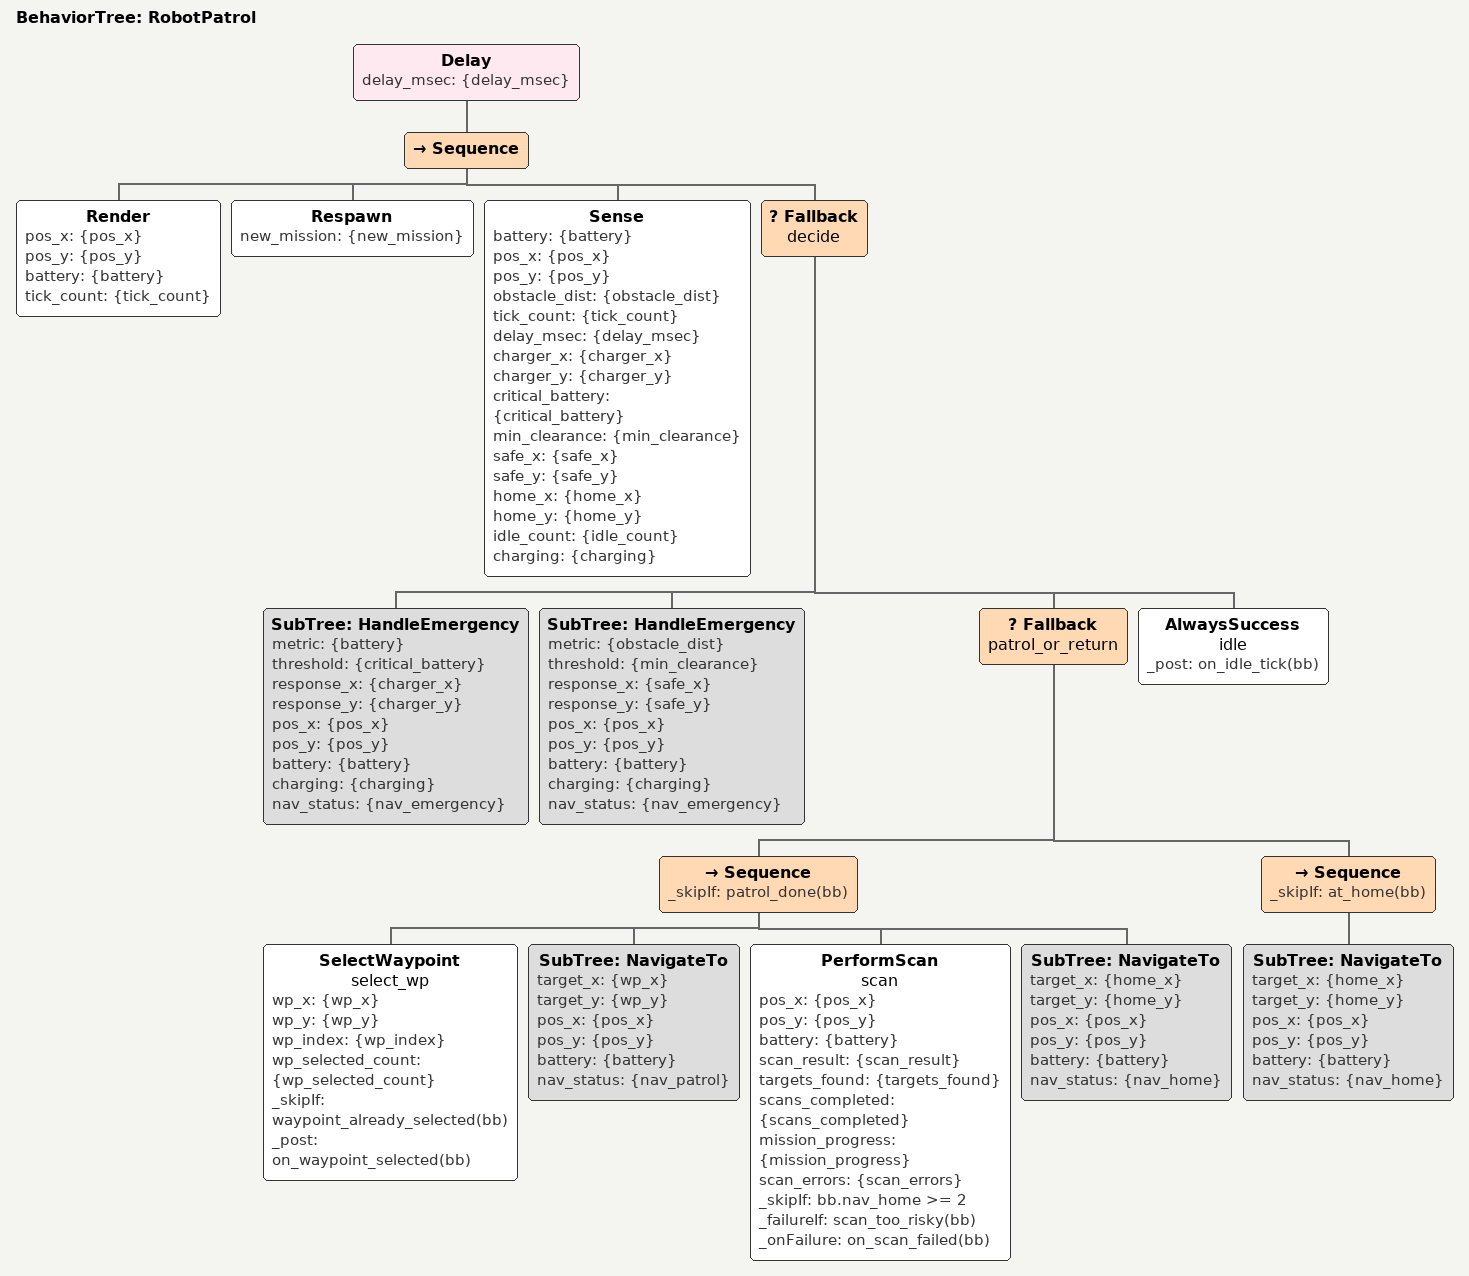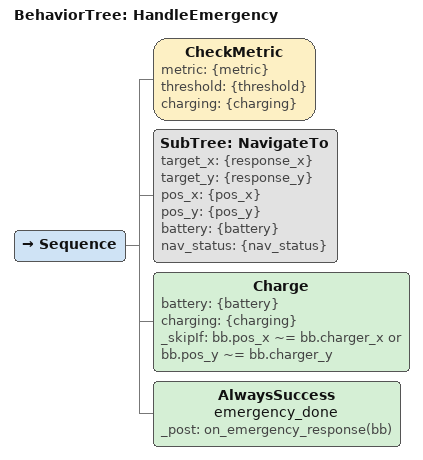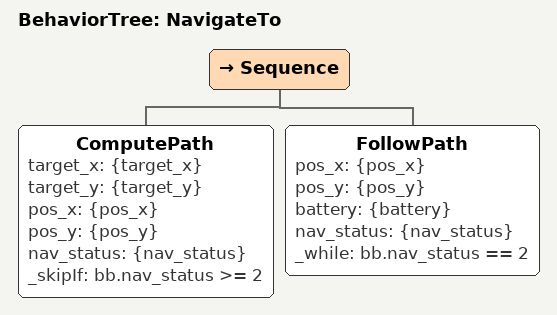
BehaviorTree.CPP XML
<?xml version="1.0" encoding="UTF-8"?>
<root BTCPP_format="4"
      main_tree_to_execute="RobotPatrol">

  <BehaviorTree ID="RobotPatrol">
    <Delay delay_msec="{delay_msec}">
    <Sequence>

      <Render
          pos_x="{pos_x}"
          pos_y="{pos_y}"
          battery="{battery}"
          tick_count="{tick_count}"/>

      <Respawn new_mission="{new_mission}"/>

      <Sense
          battery="{battery}"
          pos_x="{pos_x}"
          pos_y="{pos_y}"
          obstacle_dist="{obstacle_dist}"
          tick_count="{tick_count}"
          delay_msec="{delay_msec}"
          charger_x="{charger_x}"
          charger_y="{charger_y}"
          critical_battery="{critical_battery}"
          min_clearance="{min_clearance}"
          safe_x="{safe_x}"
          safe_y="{safe_y}"
          home_x="{home_x}"
          home_y="{home_y}"
          idle_count="{idle_count}"
          charging="{charging}"/>

      <Fallback name="decide">

        <!-- Priority 1: battery emergency -->
        <SubTree ID="HandleEmergency"
            metric="{battery}"
            threshold="{critical_battery}"
            response_x="{charger_x}"
            response_y="{charger_y}"
            pos_x="{pos_x}"
            pos_y="{pos_y}"
            battery="{battery}"
            charging="{charging}"
            nav_status="{nav_emergency}"/>

        <!-- Priority 2: obstacle emergency -->
        <SubTree ID="HandleEmergency"
            metric="{obstacle_dist}"
            threshold="{min_clearance}"
            response_x="{safe_x}"
            response_y="{safe_y}"
            pos_x="{pos_x}"
            pos_y="{pos_y}"
            battery="{battery}"
            charging="{charging}"
            nav_status="{nav_emergency}"/>

        <!-- Priority 3: patrol unfinished waypoints, else home -->
        <Fallback name="patrol_or_return">

          <!-- 3a: scan the next waypoint, then return home -->
          <Sequence _skipIf="patrol_done(bb)">
            <SelectWaypoint name="select_wp"
                wp_x="{wp_x}"
                wp_y="{wp_y}"
                wp_index="{wp_index}"
                wp_selected_count="{wp_selected_count}"
                _skipIf="waypoint_already_selected(bb)"
                _post="on_waypoint_selected(bb)"/>
            <SubTree ID="NavigateTo"
                target_x="{wp_x}"
                target_y="{wp_y}"
                pos_x="{pos_x}"
                pos_y="{pos_y}"
                battery="{battery}"
                nav_status="{nav_patrol}"/>
            <PerformScan name="scan"
                pos_x="{pos_x}"
                pos_y="{pos_y}"
                battery="{battery}"
                scan_result="{scan_result}"
                targets_found="{targets_found}"
                scans_completed="{scans_completed}"
                mission_progress="{mission_progress}"
                scan_errors="{scan_errors}"
                _skipIf="bb.nav_home >= 2"
                _failureIf="scan_too_risky(bb)"
                _onFailure="on_scan_failed(bb)"/>
            <SubTree ID="NavigateTo"
                target_x="{home_x}"
                target_y="{home_y}"
                pos_x="{pos_x}"
                pos_y="{pos_y}"
                battery="{battery}"
                nav_status="{nav_home}"/>
          </Sequence>

          <!-- 3b: after the last scan, park at home base.
               The Sequence wrapper carries the _skipIf; a raw
               SubTree's _skipIf is not honoured by the codegen. -->
          <Sequence _skipIf="at_home(bb)">
            <SubTree ID="NavigateTo"
                target_x="{home_x}"
                target_y="{home_y}"
                pos_x="{pos_x}"
                pos_y="{pos_y}"
                battery="{battery}"
                nav_status="{nav_home}"/>
          </Sequence>

        </Fallback>

        <!-- Priority 4: idle (mission done, celebrate, respawn) -->
        <AlwaysSuccess name="idle"
            _post="on_idle_tick(bb)"/>

      </Fallback>

    </Sequence>
    </Delay>
  </BehaviorTree>

  <BehaviorTree ID="HandleEmergency">
    <Sequence>
      <CheckMetric
          metric="{metric}"
          threshold="{threshold}"
          charging="{charging}"/>
      <SubTree ID="NavigateTo"
          target_x="{response_x}"
          target_y="{response_y}"
          pos_x="{pos_x}"
          pos_y="{pos_y}"
          battery="{battery}"
          nav_status="{nav_status}"/>
      <Charge
          battery="{battery}"
          charging="{charging}"
          _skipIf="bb.pos_x ~= bb.charger_x or
                   bb.pos_y ~= bb.charger_y"/>
      <AlwaysSuccess name="emergency_done"
          _post="on_emergency_response(bb)"/>
    </Sequence>
  </BehaviorTree>

  <BehaviorTree ID="NavigateTo">
    <Sequence>
      <ComputePath
          target_x="{target_x}"
          target_y="{target_y}"
          pos_x="{pos_x}"
          pos_y="{pos_y}"
          nav_status="{nav_status}"
          _skipIf="bb.nav_status >= 2"/>
      <FollowPath
          pos_x="{pos_x}"
          pos_y="{pos_y}"
          battery="{battery}"
          nav_status="{nav_status}"
          _while="bb.nav_status == 2"/>
    </Sequence>
  </BehaviorTree>

  <!-- ============================================================
       TreeNodesModel: port definitions for all custom nodes
       ============================================================ -->
</root>
